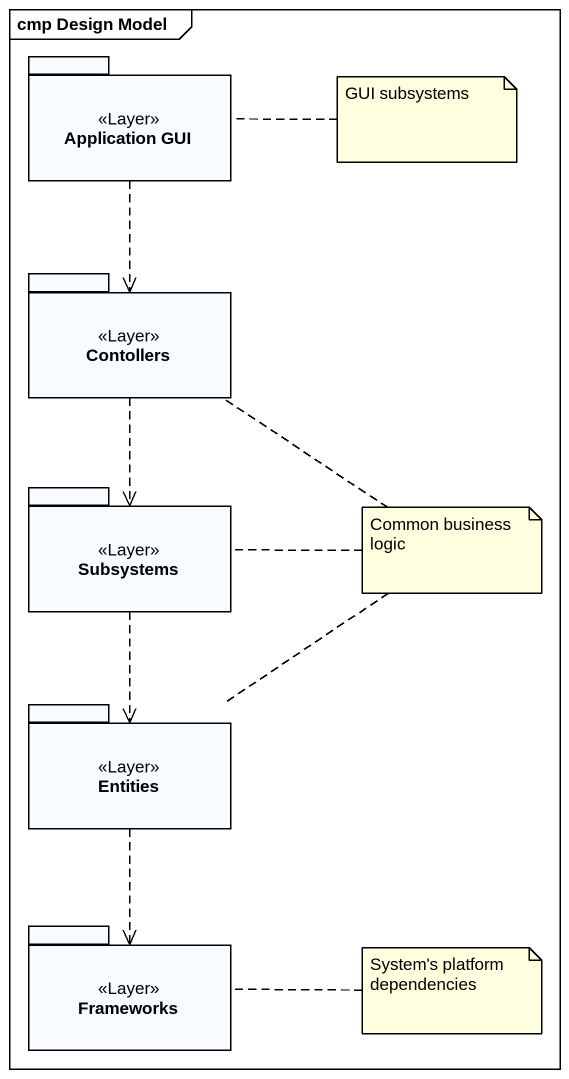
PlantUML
@startuml
mainframe cmp Design Model
package "Application GUI" as Application_GUI <<Layer>> {
}
package Contollers <<Layer>> {
}
package Subsystems <<Layer>> {
}
package Entities <<Layer>> {
}
package Frameworks <<Layer>> {
}
Application_GUI ..> Contollers
Contollers ..> Subsystems
Subsystems ..> Entities
Entities ..> Frameworks
note right of Application_GUI : GUI subsystems
note as N2
  Common business logic
end note
N2 .. Contollers
N2 .. Subsystems
N2 .. Entities
note right of Frameworks : System's platform dependencies
@enduml
